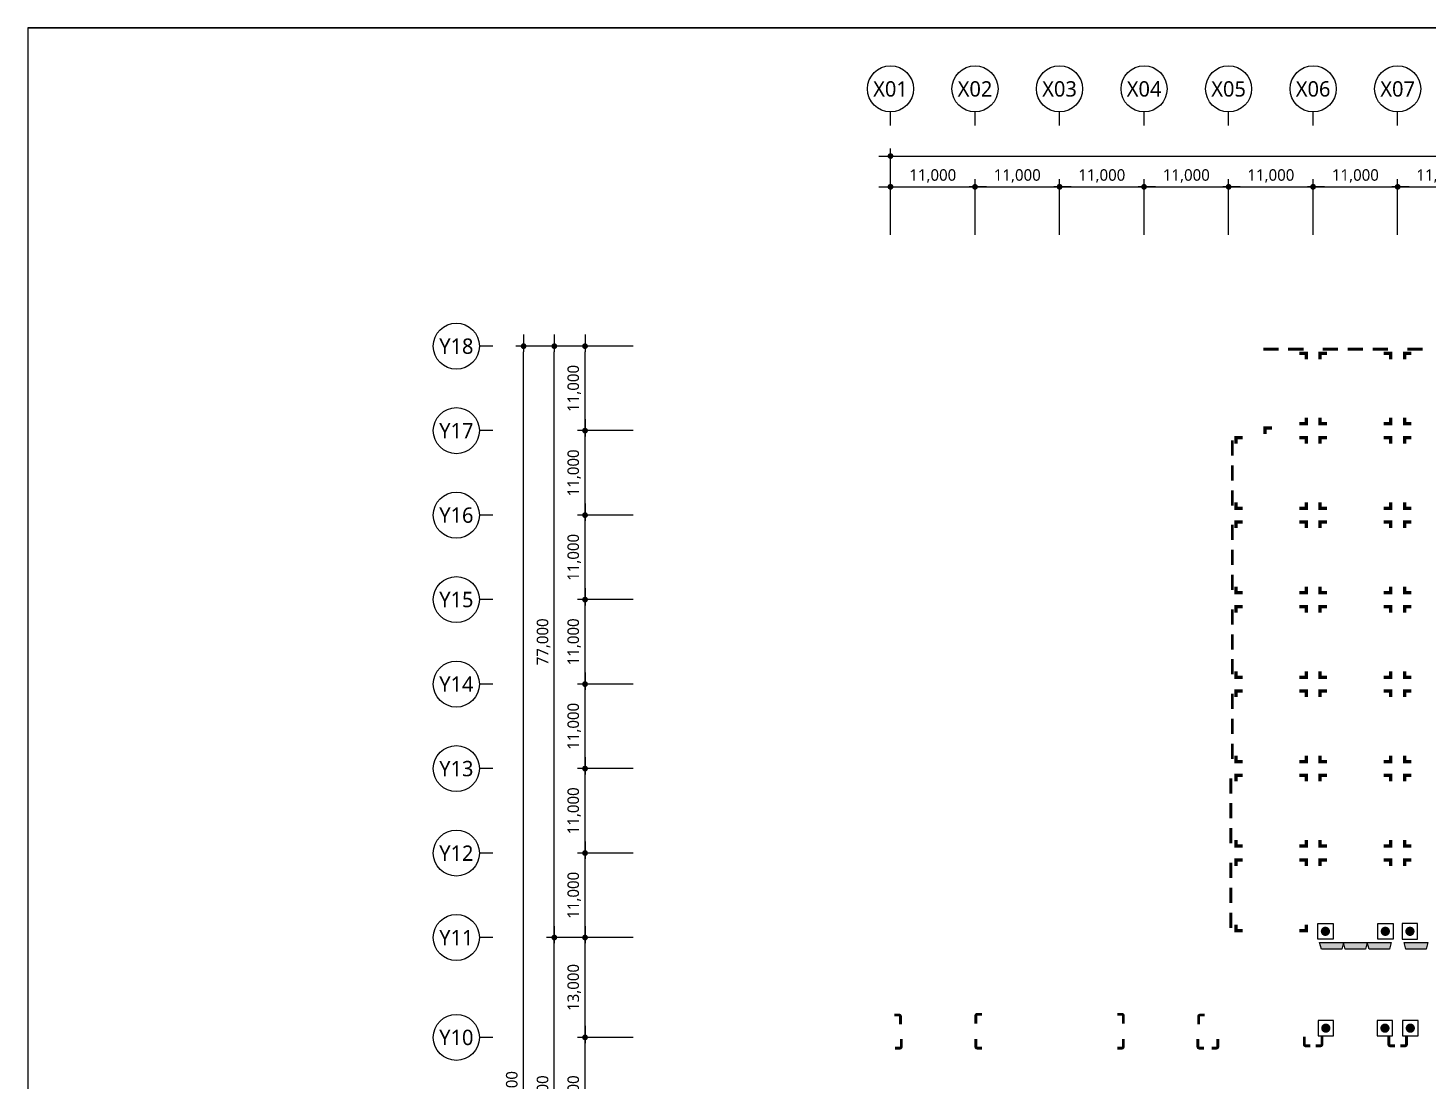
# Model space of a CAD drawing. Header units: millimetres. Extents: x 1037297 to 2672297, y 928637 to 1464837.
# Drawn here: x 1877297 to 2059490, y 1327727 to 1464837 of the extents above; entities that cross this region are included whole.
import ezdxf
from ezdxf.enums import TextEntityAlignment as Align

# ---------------------------------------------------------------- set-up
doc = ezdxf.new("R2010")
doc.units = ezdxf.units.MM
doc.header["$LTSCALE"] = 5
doc.header["$MEASUREMENT"] = 0
doc.header["$PDSIZE"] = -10
doc.layers.get('0').update_dxf_attribs({"linetype": 'CONTINUOUS'})
doc.layers.get('Defpoints').update_dxf_attribs({"color": 153, "linetype": 'CONTINUOUS'})
for name, color, linetype, lineweight in [('A-AXIS-BUBL', 7, 'CONTINUOUS', 25), ('A-DIMS', 7, 'CONTINUOUS', 25), ('A-XXXX-SYMB', 7, 'CONTINUOUS', 25), ('A-XXXX-TXT2', 3, 'CONTINUOUS', 25)]:
    doc.layers.add(name, color=color, linetype=linetype, lineweight=lineweight)
doc.styles.add('HY울릉도L', font='')
doc.styles.add('맑은고딕', font='malgun.ttf')
doc.styles.get('HY울릉도L').set_extended_font_data('HYwulM')
doc.dimstyles.new('CDIM', dxfattribs={"dimtxt": 3, "dimasz": 1.5, "dimexe": 2, "dimexo": 1, "dimgap": 1, "dimtad": 1, "dimdec": 0, "dimrnd": 0.5, "dimzin": 0, "dimdsep": 32, "dimlunit": 6, "dimtxsty": 'HY울릉도L', "dimblk1": '_CIDOT', "dimblk2": '_CIDOT', "dimsah": 1, "dimcen": 5.5, "dimclrd": 2, "dimclre": 2, "dimclrt": 7, "dimadec": 0, "dimazin": 0, "dimtfac": 1, "dimtdec": 0, "dimtix": 1, "dimtmove": 2, "dimatfit": 1, "dimldrblk": '_CIDOT', "dimfxl": 1, "dimtolj": 1, "dimtzin": 0, "dimlwd": -1, "dimarcsym": 0})

# ---------------------------------------------------------------- blocks, each defined once
blk = doc.blocks.new('_CIDOT')
at = {"color": 0, "linetype": 'ByBlock'}
blk.add_line((2, 0), (-1, 0), dxfattribs=at)
at = {"color": 0, "linetype": 'ByBlock', "const_width": 0.5}
blk.add_lwpolyline([(-0.25, 0, 1), (0.25, 0, 1)], format="xyb", close=True, dxfattribs=at)
blk = doc.blocks.new('*D11')
at = {"layer": 'A-DIMS', "lineweight": -2, "transparency": 16777216}
for p, q in [((93193, 151121), (85943, 151121)), ((93193, 135121), (85943, 135121))]:
    blk.add_line(p, q, dxfattribs=at)
at = {"layer": 'A-DIMS', "transparency": 16777216}
blk.add_line((86943, 135871), (86943, 150371), dxfattribs=at)
at = {"layer": 'Defpoints', "color": 0, "transparency": 16777216}
for p in [(86943, 151121), (93693, 151121), (93693, 135121)]:
    blk.add_point(p, dxfattribs=at)
at = {"layer": 'A-DIMS', "transparency": 16777216, "xscale": 750, "yscale": 750, "zscale": 750}
for p, rotation in [((86943, 151121), 90), ((86943, 135121), 270)]:
    blk.add_blockref('_CIDOT', p, dxfattribs=dict(at, rotation=rotation))
at = {"layer": 'A-DIMS', "color": 3, "transparency": 16777216, "insert": (85538, 143121), "char_height": 1500, "attachment_point": 5, "rotation": 90, "style": '맑은고딕'}
blk.add_mtext('\\A1;16,000', dxfattribs=at)
blk = doc.blocks.new('*D12')
at = {"layer": 'A-DIMS', "lineweight": -2, "transparency": 16777216}
for p, q in [((93193, 164121), (85943, 164121)), ((93193, 151121), (85943, 151121))]:
    blk.add_line(p, q, dxfattribs=at)
at = {"layer": 'A-DIMS', "transparency": 16777216}
blk.add_line((86943, 151871), (86943, 163371), dxfattribs=at)
at = {"layer": 'Defpoints', "color": 0, "transparency": 16777216}
for p in [(86943, 164121), (93693, 164121), (93693, 151121)]:
    blk.add_point(p, dxfattribs=at)
at = {"layer": 'A-DIMS', "transparency": 16777216, "xscale": 750, "yscale": 750, "zscale": 750}
for p, rotation in [((86943, 164121), 90), ((86943, 151121), 270)]:
    blk.add_blockref('_CIDOT', p, dxfattribs=dict(at, rotation=rotation))
at = {"layer": 'A-DIMS', "color": 3, "transparency": 16777216, "insert": (85538, 157621), "char_height": 1500, "attachment_point": 5, "rotation": 90, "style": '맑은고딕'}
blk.add_mtext('\\A1;13,000', dxfattribs=at)
blk = doc.blocks.new('*D13')
at = {"layer": 'A-DIMS', "lineweight": -2, "transparency": 16777216}
for p, q in [((93193, 175121), (85943, 175121)), ((93193, 164121), (85943, 164121))]:
    blk.add_line(p, q, dxfattribs=at)
at = {"layer": 'A-DIMS', "transparency": 16777216}
blk.add_line((86943, 164871), (86943, 174371), dxfattribs=at)
at = {"layer": 'Defpoints', "color": 0, "transparency": 16777216}
for p in [(86943, 175121), (93693, 175121), (93693, 164121)]:
    blk.add_point(p, dxfattribs=at)
at = {"layer": 'A-DIMS', "transparency": 16777216, "xscale": 750, "yscale": 750, "zscale": 750}
for p, rotation in [((86943, 175121), 90), ((86943, 164121), 270)]:
    blk.add_blockref('_CIDOT', p, dxfattribs=dict(at, rotation=rotation))
at = {"layer": 'A-DIMS', "color": 3, "transparency": 16777216, "insert": (85538, 169621), "char_height": 1500, "attachment_point": 5, "rotation": 90, "style": '맑은고딕'}
blk.add_mtext('\\A1;11,000', dxfattribs=at)
blk = doc.blocks.new('*D14')
at = {"layer": 'A-DIMS', "lineweight": -2, "transparency": 16777216}
for p, q in [((93193, 186121), (85943, 186121)), ((93193, 175121), (85943, 175121))]:
    blk.add_line(p, q, dxfattribs=at)
at = {"layer": 'A-DIMS', "transparency": 16777216}
blk.add_line((86943, 175871), (86943, 185371), dxfattribs=at)
at = {"layer": 'Defpoints', "color": 0, "transparency": 16777216}
for p in [(86943, 186121), (93693, 186121), (93693, 175121)]:
    blk.add_point(p, dxfattribs=at)
at = {"layer": 'A-DIMS', "transparency": 16777216, "xscale": 750, "yscale": 750, "zscale": 750}
for p, rotation in [((86943, 186121), 90), ((86943, 175121), 270)]:
    blk.add_blockref('_CIDOT', p, dxfattribs=dict(at, rotation=rotation))
at = {"layer": 'A-DIMS', "color": 3, "transparency": 16777216, "insert": (85538, 180621), "char_height": 1500, "attachment_point": 5, "rotation": 90, "style": '맑은고딕'}
blk.add_mtext('\\A1;11,000', dxfattribs=at)
blk = doc.blocks.new('*D15')
at = {"layer": 'A-DIMS', "lineweight": -2, "transparency": 16777216}
for p, q in [((93193, 197121), (85943, 197121)), ((93193, 186121), (85943, 186121))]:
    blk.add_line(p, q, dxfattribs=at)
at = {"layer": 'A-DIMS', "transparency": 16777216}
blk.add_line((86943, 186871), (86943, 196371), dxfattribs=at)
at = {"layer": 'Defpoints', "color": 0, "transparency": 16777216}
for p in [(86943, 197121), (93693, 197121), (93693, 186121)]:
    blk.add_point(p, dxfattribs=at)
at = {"layer": 'A-DIMS', "transparency": 16777216, "xscale": 750, "yscale": 750, "zscale": 750}
for p, rotation in [((86943, 197121), 90), ((86943, 186121), 270)]:
    blk.add_blockref('_CIDOT', p, dxfattribs=dict(at, rotation=rotation))
at = {"layer": 'A-DIMS', "color": 3, "transparency": 16777216, "insert": (85538, 191621), "char_height": 1500, "attachment_point": 5, "rotation": 90, "style": '맑은고딕'}
blk.add_mtext('\\A1;11,000', dxfattribs=at)
blk = doc.blocks.new('*D16')
at = {"layer": 'A-DIMS', "lineweight": -2, "transparency": 16777216}
for p, q in [((93193, 208121), (85943, 208121)), ((93193, 197121), (85943, 197121))]:
    blk.add_line(p, q, dxfattribs=at)
at = {"layer": 'A-DIMS', "transparency": 16777216}
blk.add_line((86943, 197871), (86943, 207371), dxfattribs=at)
at = {"layer": 'Defpoints', "color": 0, "transparency": 16777216}
for p in [(86943, 208121), (93693, 208121), (93693, 197121)]:
    blk.add_point(p, dxfattribs=at)
at = {"layer": 'A-DIMS', "transparency": 16777216, "xscale": 750, "yscale": 750, "zscale": 750}
for p, rotation in [((86943, 208121), 90), ((86943, 197121), 270)]:
    blk.add_blockref('_CIDOT', p, dxfattribs=dict(at, rotation=rotation))
at = {"layer": 'A-DIMS', "color": 3, "transparency": 16777216, "insert": (85538, 202621), "char_height": 1500, "attachment_point": 5, "rotation": 90, "style": '맑은고딕'}
blk.add_mtext('\\A1;11,000', dxfattribs=at)
blk = doc.blocks.new('*D17')
at = {"layer": 'A-DIMS', "lineweight": -2, "transparency": 16777216}
for p, q in [((93193, 219121), (85943, 219121)), ((93193, 208121), (85943, 208121))]:
    blk.add_line(p, q, dxfattribs=at)
at = {"layer": 'A-DIMS', "transparency": 16777216}
blk.add_line((86943, 208871), (86943, 218371), dxfattribs=at)
at = {"layer": 'Defpoints', "color": 0, "transparency": 16777216}
for p in [(86943, 219121), (93693, 219121), (93693, 208121)]:
    blk.add_point(p, dxfattribs=at)
at = {"layer": 'A-DIMS', "transparency": 16777216, "xscale": 750, "yscale": 750, "zscale": 750}
for p, rotation in [((86943, 219121), 90), ((86943, 208121), 270)]:
    blk.add_blockref('_CIDOT', p, dxfattribs=dict(at, rotation=rotation))
at = {"layer": 'A-DIMS', "color": 3, "transparency": 16777216, "insert": (85538, 213621), "char_height": 1500, "attachment_point": 5, "rotation": 90, "style": '맑은고딕'}
blk.add_mtext('\\A1;11,000', dxfattribs=at)
blk = doc.blocks.new('*D18')
at = {"layer": 'A-DIMS', "lineweight": -2, "transparency": 16777216}
for p, q in [((93193, 230121), (85943, 230121)), ((93193, 219121), (85943, 219121))]:
    blk.add_line(p, q, dxfattribs=at)
at = {"layer": 'A-DIMS', "transparency": 16777216}
blk.add_line((86943, 219871), (86943, 229371), dxfattribs=at)
at = {"layer": 'Defpoints', "color": 0, "transparency": 16777216}
for p in [(86943, 230121), (93693, 230121), (93693, 219121)]:
    blk.add_point(p, dxfattribs=at)
at = {"layer": 'A-DIMS', "transparency": 16777216, "xscale": 750, "yscale": 750, "zscale": 750}
for p, rotation in [((86943, 230121), 90), ((86943, 219121), 270)]:
    blk.add_blockref('_CIDOT', p, dxfattribs=dict(at, rotation=rotation))
at = {"layer": 'A-DIMS', "color": 3, "transparency": 16777216, "insert": (85538, 224621), "char_height": 1500, "attachment_point": 5, "rotation": 90, "style": '맑은고딕'}
blk.add_mtext('\\A1;11,000', dxfattribs=at)
blk = doc.blocks.new('*D19')
at = {"layer": 'A-DIMS', "lineweight": -2, "transparency": 16777216}
for p, q in [((93193, 241121), (85943, 241121)), ((93193, 230121), (85943, 230121))]:
    blk.add_line(p, q, dxfattribs=at)
at = {"layer": 'A-DIMS', "transparency": 16777216}
blk.add_line((86943, 230871), (86943, 240371), dxfattribs=at)
at = {"layer": 'Defpoints', "color": 0, "transparency": 16777216}
for p in [(86943, 241121), (93693, 241121), (93693, 230121)]:
    blk.add_point(p, dxfattribs=at)
at = {"layer": 'A-DIMS', "transparency": 16777216, "xscale": 750, "yscale": 750, "zscale": 750}
for p, rotation in [((86943, 241121), 90), ((86943, 230121), 270)]:
    blk.add_blockref('_CIDOT', p, dxfattribs=dict(at, rotation=rotation))
at = {"layer": 'A-DIMS', "color": 3, "transparency": 16777216, "insert": (85538, 235621), "char_height": 1500, "attachment_point": 5, "rotation": 90, "style": '맑은고딕'}
blk.add_mtext('\\A1;11,000', dxfattribs=at)
blk = doc.blocks.new('*D21')
at = {"layer": 'A-DIMS', "lineweight": -2, "transparency": 16777216}
for p, q in [((93193, 241121), (77943, 241121)), ((93193, 45121), (77943, 45121))]:
    blk.add_line(p, q, dxfattribs=at)
at = {"layer": 'A-DIMS', "transparency": 16777216}
blk.add_line((78943, 45871), (78943, 240371), dxfattribs=at)
at = {"layer": 'Defpoints', "color": 0, "transparency": 16777216}
for p in [(78943, 241121), (93693, 241121), (93693, 45121)]:
    blk.add_point(p, dxfattribs=at)
at = {"layer": 'A-DIMS', "transparency": 16777216, "xscale": 750, "yscale": 750, "zscale": 750}
for p, rotation in [((78943, 241121), 90), ((78943, 45121), 270)]:
    blk.add_blockref('_CIDOT', p, dxfattribs=dict(at, rotation=rotation))
at = {"layer": 'A-DIMS', "color": 3, "transparency": 16777216, "insert": (77538, 143121), "char_height": 1500, "attachment_point": 5, "rotation": 90, "style": '맑은고딕'}
blk.add_mtext('\\A1;196,000', dxfattribs=at)
blk = doc.blocks.new('*D23')
at = {"layer": 'A-DIMS', "lineweight": -2, "transparency": 16777216}
for p, q in [((93193, 164121), (81943, 164121)), ((93193, 122121), (81943, 122121))]:
    blk.add_line(p, q, dxfattribs=at)
at = {"layer": 'A-DIMS', "transparency": 16777216}
blk.add_line((82943, 122871), (82943, 163371), dxfattribs=at)
at = {"layer": 'Defpoints', "color": 0, "transparency": 16777216}
for p in [(82943, 164121), (93693, 164121), (93693, 122121)]:
    blk.add_point(p, dxfattribs=at)
at = {"layer": 'A-DIMS', "transparency": 16777216, "xscale": 750, "yscale": 750, "zscale": 750}
for p, rotation in [((82943, 164121), 90), ((82943, 122121), 270)]:
    blk.add_blockref('_CIDOT', p, dxfattribs=dict(at, rotation=rotation))
at = {"layer": 'A-DIMS', "color": 3, "transparency": 16777216, "insert": (81542, 143121), "char_height": 1500, "attachment_point": 5, "rotation": 90, "style": '맑은고딕'}
blk.add_mtext('\\A1;42,000', dxfattribs=at)
blk = doc.blocks.new('*D24')
at = {"layer": 'A-DIMS', "lineweight": -2, "transparency": 16777216}
for p, q in [((93193, 241121), (81943, 241121)), ((93193, 164121), (81943, 164121))]:
    blk.add_line(p, q, dxfattribs=at)
at = {"layer": 'A-DIMS', "transparency": 16777216}
blk.add_line((82943, 164871), (82943, 240371), dxfattribs=at)
at = {"layer": 'Defpoints', "color": 0, "transparency": 16777216}
for p in [(82943, 241121), (93693, 241121), (93693, 164121)]:
    blk.add_point(p, dxfattribs=at)
at = {"layer": 'A-DIMS', "transparency": 16777216, "xscale": 750, "yscale": 750, "zscale": 750}
for p, rotation in [((82943, 241121), 90), ((82943, 164121), 270)]:
    blk.add_blockref('_CIDOT', p, dxfattribs=dict(at, rotation=rotation))
at = {"layer": 'A-DIMS', "color": 3, "transparency": 16777216, "insert": (81542, 202621), "char_height": 1500, "attachment_point": 5, "rotation": 90, "style": '맑은고딕'}
blk.add_mtext('\\A1;77,000', dxfattribs=at)
blk = doc.blocks.new('*D25')
at = {"layer": 'A-DIMS', "lineweight": -2, "transparency": 16777216}
for p, q in [((148693, 255621), (148693, 262871)), ((159693, 255621), (159693, 262871))]:
    blk.add_line(p, q, dxfattribs=at)
at = {"layer": 'A-DIMS', "transparency": 16777216}
blk.add_line((149443, 261871), (158943, 261871), dxfattribs=at)
at = {"layer": 'Defpoints', "color": 0, "transparency": 16777216}
for p in [(159693, 261871), (148693, 255121), (159693, 255121)]:
    blk.add_point(p, dxfattribs=at)
at = {"layer": 'A-DIMS', "transparency": 16777216, "xscale": 750, "yscale": 750, "zscale": 750, "rotation": 180}
blk.add_blockref('_CIDOT', (148693, 261871), dxfattribs=at)
at = {"layer": 'A-DIMS', "transparency": 16777216, "xscale": 750, "yscale": 750, "zscale": 750}
blk.add_blockref('_CIDOT', (159693, 261871), dxfattribs=at)
at = {"layer": 'A-DIMS', "color": 3, "transparency": 16777216, "insert": (154193, 263275), "char_height": 1500, "attachment_point": 5, "style": '맑은고딕'}
blk.add_mtext('\\A1;11,000', dxfattribs=at)
blk = doc.blocks.new('*D26')
at = {"layer": 'A-DIMS', "lineweight": -2, "transparency": 16777216}
for p, q in [((159693, 255621), (159693, 262871)), ((170693, 255621), (170693, 262871))]:
    blk.add_line(p, q, dxfattribs=at)
at = {"layer": 'A-DIMS', "transparency": 16777216}
blk.add_line((160443, 261871), (169943, 261871), dxfattribs=at)
at = {"layer": 'Defpoints', "color": 0, "transparency": 16777216}
for p in [(170693, 261871), (159693, 255121), (170693, 255121)]:
    blk.add_point(p, dxfattribs=at)
at = {"layer": 'A-DIMS', "transparency": 16777216, "xscale": 750, "yscale": 750, "zscale": 750, "rotation": 180}
blk.add_blockref('_CIDOT', (159693, 261871), dxfattribs=at)
at = {"layer": 'A-DIMS', "transparency": 16777216, "xscale": 750, "yscale": 750, "zscale": 750}
blk.add_blockref('_CIDOT', (170693, 261871), dxfattribs=at)
at = {"layer": 'A-DIMS', "color": 3, "transparency": 16777216, "insert": (165193, 263275), "char_height": 1500, "attachment_point": 5, "style": '맑은고딕'}
blk.add_mtext('\\A1;11,000', dxfattribs=at)
blk = doc.blocks.new('*D27')
at = {"layer": 'A-DIMS', "lineweight": -2, "transparency": 16777216}
for p, q in [((170693, 255621), (170693, 262871)), ((181693, 255621), (181693, 262871))]:
    blk.add_line(p, q, dxfattribs=at)
at = {"layer": 'A-DIMS', "transparency": 16777216}
blk.add_line((171443, 261871), (180943, 261871), dxfattribs=at)
at = {"layer": 'Defpoints', "color": 0, "transparency": 16777216}
for p in [(181693, 261871), (170693, 255121), (181693, 255121)]:
    blk.add_point(p, dxfattribs=at)
at = {"layer": 'A-DIMS', "transparency": 16777216, "xscale": 750, "yscale": 750, "zscale": 750, "rotation": 180}
blk.add_blockref('_CIDOT', (170693, 261871), dxfattribs=at)
at = {"layer": 'A-DIMS', "transparency": 16777216, "xscale": 750, "yscale": 750, "zscale": 750}
blk.add_blockref('_CIDOT', (181693, 261871), dxfattribs=at)
at = {"layer": 'A-DIMS', "color": 3, "transparency": 16777216, "insert": (176193, 263275), "char_height": 1500, "attachment_point": 5, "style": '맑은고딕'}
blk.add_mtext('\\A1;11,000', dxfattribs=at)
blk = doc.blocks.new('*D28')
at = {"layer": 'A-DIMS', "lineweight": -2, "transparency": 16777216}
for p, q in [((181693, 255621), (181693, 262871)), ((192693, 255621), (192693, 262871))]:
    blk.add_line(p, q, dxfattribs=at)
at = {"layer": 'A-DIMS', "transparency": 16777216}
blk.add_line((182443, 261871), (191943, 261871), dxfattribs=at)
at = {"layer": 'Defpoints', "color": 0, "transparency": 16777216}
for p in [(192693, 261871), (181693, 255121), (192693, 255121)]:
    blk.add_point(p, dxfattribs=at)
at = {"layer": 'A-DIMS', "transparency": 16777216, "xscale": 750, "yscale": 750, "zscale": 750, "rotation": 180}
blk.add_blockref('_CIDOT', (181693, 261871), dxfattribs=at)
at = {"layer": 'A-DIMS', "transparency": 16777216, "xscale": 750, "yscale": 750, "zscale": 750}
blk.add_blockref('_CIDOT', (192693, 261871), dxfattribs=at)
at = {"layer": 'A-DIMS', "color": 3, "transparency": 16777216, "insert": (187193, 263275), "char_height": 1500, "attachment_point": 5, "style": '맑은고딕'}
blk.add_mtext('\\A1;11,000', dxfattribs=at)
blk = doc.blocks.new('*D29')
at = {"layer": 'A-DIMS', "lineweight": -2, "transparency": 16777216}
for p, q in [((192693, 255621), (192693, 262871)), ((203693, 255621), (203693, 262871))]:
    blk.add_line(p, q, dxfattribs=at)
at = {"layer": 'A-DIMS', "transparency": 16777216}
blk.add_line((193443, 261871), (202943, 261871), dxfattribs=at)
at = {"layer": 'Defpoints', "color": 0, "transparency": 16777216}
for p in [(203693, 261871), (192693, 255121), (203693, 255121)]:
    blk.add_point(p, dxfattribs=at)
at = {"layer": 'A-DIMS', "transparency": 16777216, "xscale": 750, "yscale": 750, "zscale": 750, "rotation": 180}
blk.add_blockref('_CIDOT', (192693, 261871), dxfattribs=at)
at = {"layer": 'A-DIMS', "transparency": 16777216, "xscale": 750, "yscale": 750, "zscale": 750}
blk.add_blockref('_CIDOT', (203693, 261871), dxfattribs=at)
at = {"layer": 'A-DIMS', "color": 3, "transparency": 16777216, "insert": (198193, 263275), "char_height": 1500, "attachment_point": 5, "style": '맑은고딕'}
blk.add_mtext('\\A1;11,000', dxfattribs=at)
blk = doc.blocks.new('*D38')
at = {"layer": 'A-DIMS', "lineweight": -2, "transparency": 16777216}
for p, q in [((126693, 255621), (126693, 266871)), ((302693, 255621), (302693, 266871))]:
    blk.add_line(p, q, dxfattribs=at)
at = {"layer": 'A-DIMS', "transparency": 16777216}
blk.add_line((127443, 265871), (301943, 265871), dxfattribs=at)
at = {"layer": 'Defpoints', "color": 0, "transparency": 16777216}
for p in [(302693, 265871), (126693, 255121), (302693, 255121)]:
    blk.add_point(p, dxfattribs=at)
at = {"layer": 'A-DIMS', "transparency": 16777216, "xscale": 750, "yscale": 750, "zscale": 750, "rotation": 180}
blk.add_blockref('_CIDOT', (126693, 265871), dxfattribs=at)
at = {"layer": 'A-DIMS', "transparency": 16777216, "xscale": 750, "yscale": 750, "zscale": 750}
blk.add_blockref('_CIDOT', (302693, 265871), dxfattribs=at)
at = {"layer": 'A-DIMS', "color": 3, "transparency": 16777216, "insert": (214693, 267275), "char_height": 1500, "attachment_point": 5, "style": '맑은고딕'}
blk.add_mtext('\\A1;176,000', dxfattribs=at)
blk = doc.blocks.new('*D40')
at = {"layer": 'A-DIMS', "lineweight": -2, "transparency": 16777216}
for p, q in [((126693, 255621), (126693, 262871)), ((137693, 255621), (137693, 262871))]:
    blk.add_line(p, q, dxfattribs=at)
at = {"layer": 'A-DIMS', "transparency": 16777216}
blk.add_line((127443, 261871), (136943, 261871), dxfattribs=at)
at = {"layer": 'Defpoints', "color": 0, "transparency": 16777216}
for p in [(137693, 261871), (126693, 255121), (137693, 255121)]:
    blk.add_point(p, dxfattribs=at)
at = {"layer": 'A-DIMS', "transparency": 16777216, "xscale": 750, "yscale": 750, "zscale": 750, "rotation": 180}
blk.add_blockref('_CIDOT', (126693, 261871), dxfattribs=at)
at = {"layer": 'A-DIMS', "transparency": 16777216, "xscale": 750, "yscale": 750, "zscale": 750}
blk.add_blockref('_CIDOT', (137693, 261871), dxfattribs=at)
at = {"layer": 'A-DIMS', "color": 3, "transparency": 16777216, "insert": (132193, 263275), "char_height": 1500, "attachment_point": 5, "style": '맑은고딕'}
blk.add_mtext('\\A1;11,000', dxfattribs=at)
blk = doc.blocks.new('*D41')
at = {"layer": 'A-DIMS', "lineweight": -2, "transparency": 16777216}
for p, q in [((137693, 255621), (137693, 262871)), ((148693, 255621), (148693, 262871))]:
    blk.add_line(p, q, dxfattribs=at)
at = {"layer": 'A-DIMS', "transparency": 16777216}
blk.add_line((138443, 261871), (147943, 261871), dxfattribs=at)
at = {"layer": 'Defpoints', "color": 0, "transparency": 16777216}
for p in [(148693, 261871), (137693, 255121), (148693, 255121)]:
    blk.add_point(p, dxfattribs=at)
at = {"layer": 'A-DIMS', "transparency": 16777216, "xscale": 750, "yscale": 750, "zscale": 750, "rotation": 180}
blk.add_blockref('_CIDOT', (137693, 261871), dxfattribs=at)
at = {"layer": 'A-DIMS', "transparency": 16777216, "xscale": 750, "yscale": 750, "zscale": 750}
blk.add_blockref('_CIDOT', (148693, 261871), dxfattribs=at)
at = {"layer": 'A-DIMS', "color": 3, "transparency": 16777216, "insert": (143193, 263275), "char_height": 1500, "attachment_point": 5, "style": '맑은고딕'}
blk.add_mtext('\\A1;11,000', dxfattribs=at)
blk = doc.blocks.new('A$C542C6F25')
at = {"layer": 'A-XXXX-SYMB', "color": 3, "linetype": 'Continuous'}
blk.add_lwpolyline([(0, 268), (2000, 268), (2000, 2268), (0, 2268)], close=True, dxfattribs=at)
at = {"layer": 'A-XXXX-SYMB', "color": 3, "linetype": 'Continuous', "const_width": 600}
blk.add_lwpolyline([(700, 1268, 1), (1300, 1268, 1)], format="xyb", close=True, dxfattribs=at)
blk = doc.blocks.new('차량보호대1')
at = {"layer": 'A-XXXX-SYMB', "color": 4, "linetype": 'Continuous'}
blk.add_lwpolyline([(458063, -65474), (462262, -65474), (462622, -66872), (457703, -66872)], close=True, dxfattribs=at)
blk.add_solid([(458063, -65474), (462262, -65474), (457703, -66872), (462622, -66872)], dxfattribs=at)
blk = doc.blocks.new('DIM(210222)')
for p, q in [((126693, 269870.6), (126693, 271620.6)), ((137693, 269870.6), (137693, 271620.6)), ((148693, 269870.6), (148693, 271620.6)), ((159693, 269870.6), (159693, 271620.6)), ((170693, 269870.6), (170693, 271620.6)), ((181693, 269870.6), (181693, 271620.6)), ((192693, 269870.6), (192693, 271620.6)), ((74943, 241120.6), (73193, 241120.6)), ((74943, 230120.6), (73193, 230120.6)), ((74943, 219120.6), (73193, 219120.6)), ((74943, 208120.6), (73193, 208120.6)), ((74943, 197120.6), (73193, 197120.6)), ((74943, 186120.6), (73193, 186120.6)), ((74943, 175120.6), (73193, 175120.6)), ((74943, 164120.6), (73193, 164120.6)), ((74943, 151120.6), (73193, 151120.6))]:
    blk.add_line(p, q)
at = {"layer": 'A-AXIS-BUBL', "ltscale": 0.2}
for centre in [(126693, 274620.6), (137693, 274620.6), (148693, 274620.6), (159693, 274620.6), (170693, 274620.6), (181693, 274620.6), (192693, 274620.6), (70193, 241120.6), (70193, 230120.6), (70193, 219120.6), (70193, 208120.6), (70193, 197120.6), (70193, 186120.6), (70193, 175120.6), (70193, 164120.6), (70193, 151120.6)]:
    blk.add_circle(centre, 3000, dxfattribs=at)
at = {"layer": 'A-XXXX-TXT2', "ltscale": 0.2, "style": '맑은고딕'}
for s, p in [('X01', (126693, 274620.6)), ('X02', (137693, 274620.6)), ('X03', (148693, 274620.6)), ('X04', (159693, 274620.6)), ('X05', (170693, 274620.6)), ('X06', (181693, 274620.6)), ('X07', (192693, 274620.6)), ('Y18', (70193, 241120.6)), ('Y17', (70193, 230120.6)), ('Y16', (70193, 219120.6)), ('Y15', (70193, 208120.6)), ('Y14', (70193, 197120.6)), ('Y13', (70193, 186120.6)), ('Y12', (70193, 175120.6)), ('Y11', (70193, 164120.6)), ('Y10', (70193, 151120.6))]:
    blk.add_text(s, height=2000, dxfattribs=at).set_placement(p, align=Align.MIDDLE)
at = {"layer": 'A-DIMS'}
for p1, p2, distance, picture, middle in [((126693, 255120.6), (302693, 255120.6), 10750, '*D38', (214693, 267275.5)), ((126693, 255120.6), (137693, 255120.6), 6750, '*D40', (132193, 263275.5)), ((137693, 255120.6), (148693, 255120.6), 6750, '*D41', (143193, 263275.5)), ((148693, 255120.6), (159693, 255120.6), 6750, '*D25', (154193, 263275.5)), ((159693, 255120.6), (170693, 255120.6), 6750, '*D26', (165193, 263275.5)), ((170693, 255120.6), (181693, 255120.6), 6750, '*D27', (176193, 263275.5)), ((181693, 255120.6), (192693, 255120.6), 6750, '*D28', (187193, 263275.5)), ((192693, 255120.6), (203693, 255120.6), 6750, '*D29', (198193, 263275.5)), ((93693, 45120.6), (93693, 241120.6), 14750, '*D21', (77538.1, 143120.6)), ((93693, 164120.6), (93693, 241120.6), 10750, '*D24', (81542.2, 202620.6)), ((93693, 230120.6), (93693, 241120.6), 6750, '*D19', (85538.1, 235620.6)), ((93693, 219120.6), (93693, 230120.6), 6750, '*D18', (85538.1, 224620.6)), ((93693, 208120.6), (93693, 219120.6), 6750, '*D17', (85538.1, 213620.6)), ((93693, 197120.6), (93693, 208120.6), 6750, '*D16', (85538.1, 202620.6)), ((93693, 186120.6), (93693, 197120.6), 6750, '*D15', (85538.1, 191620.6)), ((93693, 175120.6), (93693, 186120.6), 6750, '*D14', (85538.1, 180620.6)), ((93693, 164120.6), (93693, 175120.6), 6750, '*D13', (85538.1, 169620.6)), ((93693, 122120.6), (93693, 164120.6), 10750, '*D23', (81542.2, 143120.6)), ((93693, 151120.6), (93693, 164120.6), 6750, '*D12', (85538.1, 157620.6)), ((93693, 135120.6), (93693, 151120.6), 6750, '*D11', (85538.1, 143120.6))]:
    dim = blk.add_aligned_dim(p1=p1, p2=p2, distance=distance, dimstyle='CDIM', override={"dimscale": 500, "dimtxsty": '맑은고딕', "dimclrd": 256, "dimclre": 256, "dimclrt": 3}, dxfattribs=at)
    dim.commit()
    dim.dimension.update_dxf_attribs({"geometry": picture, "text_midpoint": middle})

msp = doc.modelspace()

# ---------------------------------------------------------------- linework, layer by layer
msp.add_line((1877297, 1464837), (2596047, 1464837))
at = {"layer": 'A-XXXX-SYMB', "color": 2, "linetype": 'Continuous', "const_width": 360}
for points in [[(2040040, 1423019), (2038040, 1423019)], [(2043290, 1423019), (2041290, 1423019)], [(2047790, 1423019), (2045790, 1423019)], [(2051040, 1423019), (2049040, 1423019)], [(2054290, 1423019), (2052290, 1423019)], [(2058790, 1423019), (2056790, 1423019)], [(2034029, 1409158), (2034029, 1411158)], [(2034029, 1405908), (2034029, 1407908)], [(2034029, 1402658), (2034029, 1404658)], [(2034029, 1398158), (2034029, 1400158)], [(2034029, 1394908), (2034029, 1396908)], [(2034029, 1391658), (2034029, 1393658)], [(2034029, 1387158), (2034029, 1389158)], [(2034029, 1383908), (2034029, 1385908)], [(2034029, 1380658), (2034029, 1382658)], [(2034029, 1376158), (2034029, 1378158)], [(2034029, 1372908), (2034029, 1374908)], [(2034029, 1369658), (2034029, 1371658)], [(2033829, 1365159), (2033829, 1367159)], [(2033829, 1361909), (2033829, 1363909)], [(2033829, 1358659), (2033829, 1360659)], [(2033829, 1354158), (2033829, 1356158)], [(2033829, 1350908), (2033829, 1352908)], [(2033829, 1347658), (2033829, 1349658)]]:
    msp.add_lwpolyline(points, dxfattribs=at)
at = {"layer": 'A-XXXX-SYMB', "color": 6, "linetype": 'Continuous', "const_width": 436}
for points in [[(2042740, 1422458), (2043640, 1422458), (2043640, 1421678)], [(2046340, 1422458), (2045440, 1422458), (2045440, 1421678)], [(2053740, 1422458), (2054640, 1422458), (2054640, 1421678)], [(2057340, 1422458), (2056440, 1422458), (2056440, 1421678)], [(2042740, 1413308), (2043640, 1413308), (2043640, 1414088)], [(2046340, 1413308), (2045440, 1413308), (2045440, 1414088)], [(2053740, 1413308), (2054640, 1413308), (2054640, 1414088)], [(2057340, 1413308), (2056440, 1413308), (2056440, 1414088)], [(2039190, 1412758), (2038290, 1412758), (2038290, 1411978)], [(2035390, 1411508), (2034490, 1411508), (2034490, 1410728)], [(2042740, 1411508), (2043640, 1411508), (2043640, 1410728)], [(2046340, 1411508), (2045440, 1411508), (2045440, 1410728)], [(2053740, 1411508), (2054640, 1411508), (2054640, 1410728)], [(2057340, 1411508), (2056440, 1411508), (2056440, 1410728)], [(2035390, 1402308), (2034490, 1402308), (2034490, 1403088)], [(2042740, 1402308), (2043640, 1402308), (2043640, 1403088)], [(2046340, 1402308), (2045440, 1402308), (2045440, 1403088)], [(2053740, 1402308), (2054640, 1402308), (2054640, 1403088)], [(2057340, 1402308), (2056440, 1402308), (2056440, 1403088)], [(2035390, 1400508), (2034490, 1400508), (2034490, 1399728)], [(2042740, 1400508), (2043640, 1400508), (2043640, 1399728)], [(2046340, 1400508), (2045440, 1400508), (2045440, 1399728)], [(2053740, 1400508), (2054640, 1400508), (2054640, 1399728)], [(2057340, 1400508), (2056440, 1400508), (2056440, 1399728)], [(2035390, 1391308), (2034490, 1391308), (2034490, 1392088)], [(2042740, 1391308), (2043640, 1391308), (2043640, 1392088)], [(2046340, 1391308), (2045440, 1391308), (2045440, 1392088)], [(2053740, 1391308), (2054640, 1391308), (2054640, 1392088)], [(2057340, 1391308), (2056440, 1391308), (2056440, 1392088)], [(2035390, 1389508), (2034490, 1389508), (2034490, 1388728)], [(2042740, 1389508), (2043640, 1389508), (2043640, 1388728)], [(2046340, 1389508), (2045440, 1389508), (2045440, 1388728)], [(2053740, 1389508), (2054640, 1389508), (2054640, 1388728)], [(2057340, 1389508), (2056440, 1389508), (2056440, 1388728)], [(2035390, 1380308), (2034490, 1380308), (2034490, 1381088)], [(2042740, 1380308), (2043640, 1380308), (2043640, 1381088)], [(2046340, 1380308), (2045440, 1380308), (2045440, 1381088)], [(2053740, 1380308), (2054640, 1380308), (2054640, 1381088)], [(2057340, 1380308), (2056440, 1380308), (2056440, 1381088)], [(2035390, 1378508), (2034490, 1378508), (2034490, 1377728)], [(2042740, 1378508), (2043640, 1378508), (2043640, 1377728)], [(2046340, 1378508), (2045440, 1378508), (2045440, 1377728)], [(2053740, 1378508), (2054640, 1378508), (2054640, 1377728)], [(2057340, 1378508), (2056440, 1378508), (2056440, 1377728)], [(2035390, 1369308), (2034490, 1369308), (2034490, 1370088)], [(2042740, 1369308), (2043640, 1369308), (2043640, 1370088)], [(2046340, 1369308), (2045440, 1369308), (2045440, 1370088)], [(2053740, 1369308), (2054640, 1369308), (2054640, 1370088)], [(2057340, 1369308), (2056440, 1369308), (2056440, 1370088)], [(2035390, 1367508), (2034490, 1367508), (2034490, 1366728)], [(2042740, 1367508), (2043640, 1367508), (2043640, 1366728)], [(2046340, 1367508), (2045440, 1367508), (2045440, 1366728)], [(2053740, 1367508), (2054640, 1367508), (2054640, 1366728)], [(2057340, 1367508), (2056440, 1367508), (2056440, 1366728)], [(2035390, 1358307), (2034490, 1358307), (2034490, 1359087)], [(2042740, 1358307), (2043640, 1358307), (2043640, 1359087)], [(2046340, 1358307), (2045440, 1358307), (2045440, 1359087)], [(2053740, 1358307), (2054640, 1358307), (2054640, 1359087)], [(2057340, 1358307), (2056440, 1358307), (2056440, 1359087)], [(2035390, 1356507), (2034490, 1356507), (2034490, 1355727)], [(2042740, 1356507), (2043640, 1356507), (2043640, 1355727)], [(2046340, 1356507), (2045440, 1356507), (2045440, 1355727)], [(2053740, 1356507), (2054640, 1356507), (2054640, 1355727)], [(2057340, 1356507), (2056440, 1356507), (2056440, 1355727)], [(2035390, 1347308), (2034490, 1347308), (2034490, 1348088)], [(2042740, 1347308), (2043640, 1347308), (2043640, 1348088)]]:
    msp.add_lwpolyline(points, dxfattribs=at)
at = {"layer": 'A-XXXX-SYMB', "linetype": 'Continuous', "const_width": 360}
for points in [[(1990040, 1336308), (1990660, 1336308, -0.4142136), (1990840, 1336128), (1990840, 1335108)], [(2001440, 1336408), (2000820, 1336408, 0.4142136), (2000640, 1336228), (2000640, 1335208)], [(2019040, 1336408), (2019660, 1336408, -0.4142136), (2019840, 1336228), (2019840, 1335208)], [(2030440, 1336308), (2029820, 1336308, 0.4142136), (2029640, 1336128), (2029640, 1335108)], [(2044190, 1332308), (2043570, 1332308, -0.4142136), (2043390, 1332488), (2043390, 1333508)], [(2044890, 1332308), (2045510, 1332308, 0.4142136), (2045690, 1332488), (2045690, 1333508)], [(2055190, 1332308), (2054570, 1332308, -0.4142136), (2054390, 1332488), (2054390, 1333508)], [(2055890, 1332308), (2056510, 1332308, 0.4142136), (2056690, 1332488), (2056690, 1333508)], [(1990140, 1332008), (1990760, 1332008, 0.4142136), (1990940, 1332188), (1990940, 1333208)], [(2001440, 1332008), (2000820, 1332008, -0.4142136), (2000640, 1332188), (2000640, 1333208)], [(2019040, 1332008), (2019660, 1332008, 0.4142136), (2019840, 1332188), (2019840, 1333208)], [(2030340, 1332008), (2029720, 1332008, -0.4142136), (2029540, 1332188), (2029540, 1333208)], [(2031340, 1332008), (2031960, 1332008, 0.4142136), (2032140, 1332188), (2032140, 1333208)]]:
    msp.add_lwpolyline(points, format="xyb", dxfattribs=at)
at = {"layer": 'Defpoints'}
msp.add_lwpolyline([(1877297, 1196737), (2098705, 1196737), (2098705, 1222696), (2236672, 1222696), (2236672, 1464837), (1877297, 1464837)], close=True, dxfattribs=at)

# ---------------------------------------------------------------- block references
msp.add_blockref('DIM(210222)', (1862847, 1182287))
at = {"layer": 'A-XXXX-SYMB', "color": 3, "linetype": 'Continuous', "xscale": -1}
for p in [(2047140, 1345950), (2054940, 1345950)]:
    msp.add_blockref('A$C542C6F25', p, dxfattribs=at)
at = {"layer": 'A-XXXX-SYMB', "color": 3, "linetype": 'Continuous'}
for p in [(2056140, 1345950), (2045190, 1333340), (2052890, 1333340), (2056190, 1333340)]:
    msp.add_blockref('A$C542C6F25', p, dxfattribs=at)
at = {"layer": 'A-XXXX-SYMB', "xscale": 0.6301361998317555, "yscale": 0.6301361998317555, "zscale": 0.6301361998317555, "rotation": 180}
for p in [(2336905, 1303620), (2340005, 1303620), (2343105, 1303620), (2347905, 1303620)]:
    msp.add_blockref('차량보호대1', p, dxfattribs=at)

doc.saveas('drawing.dxf')
